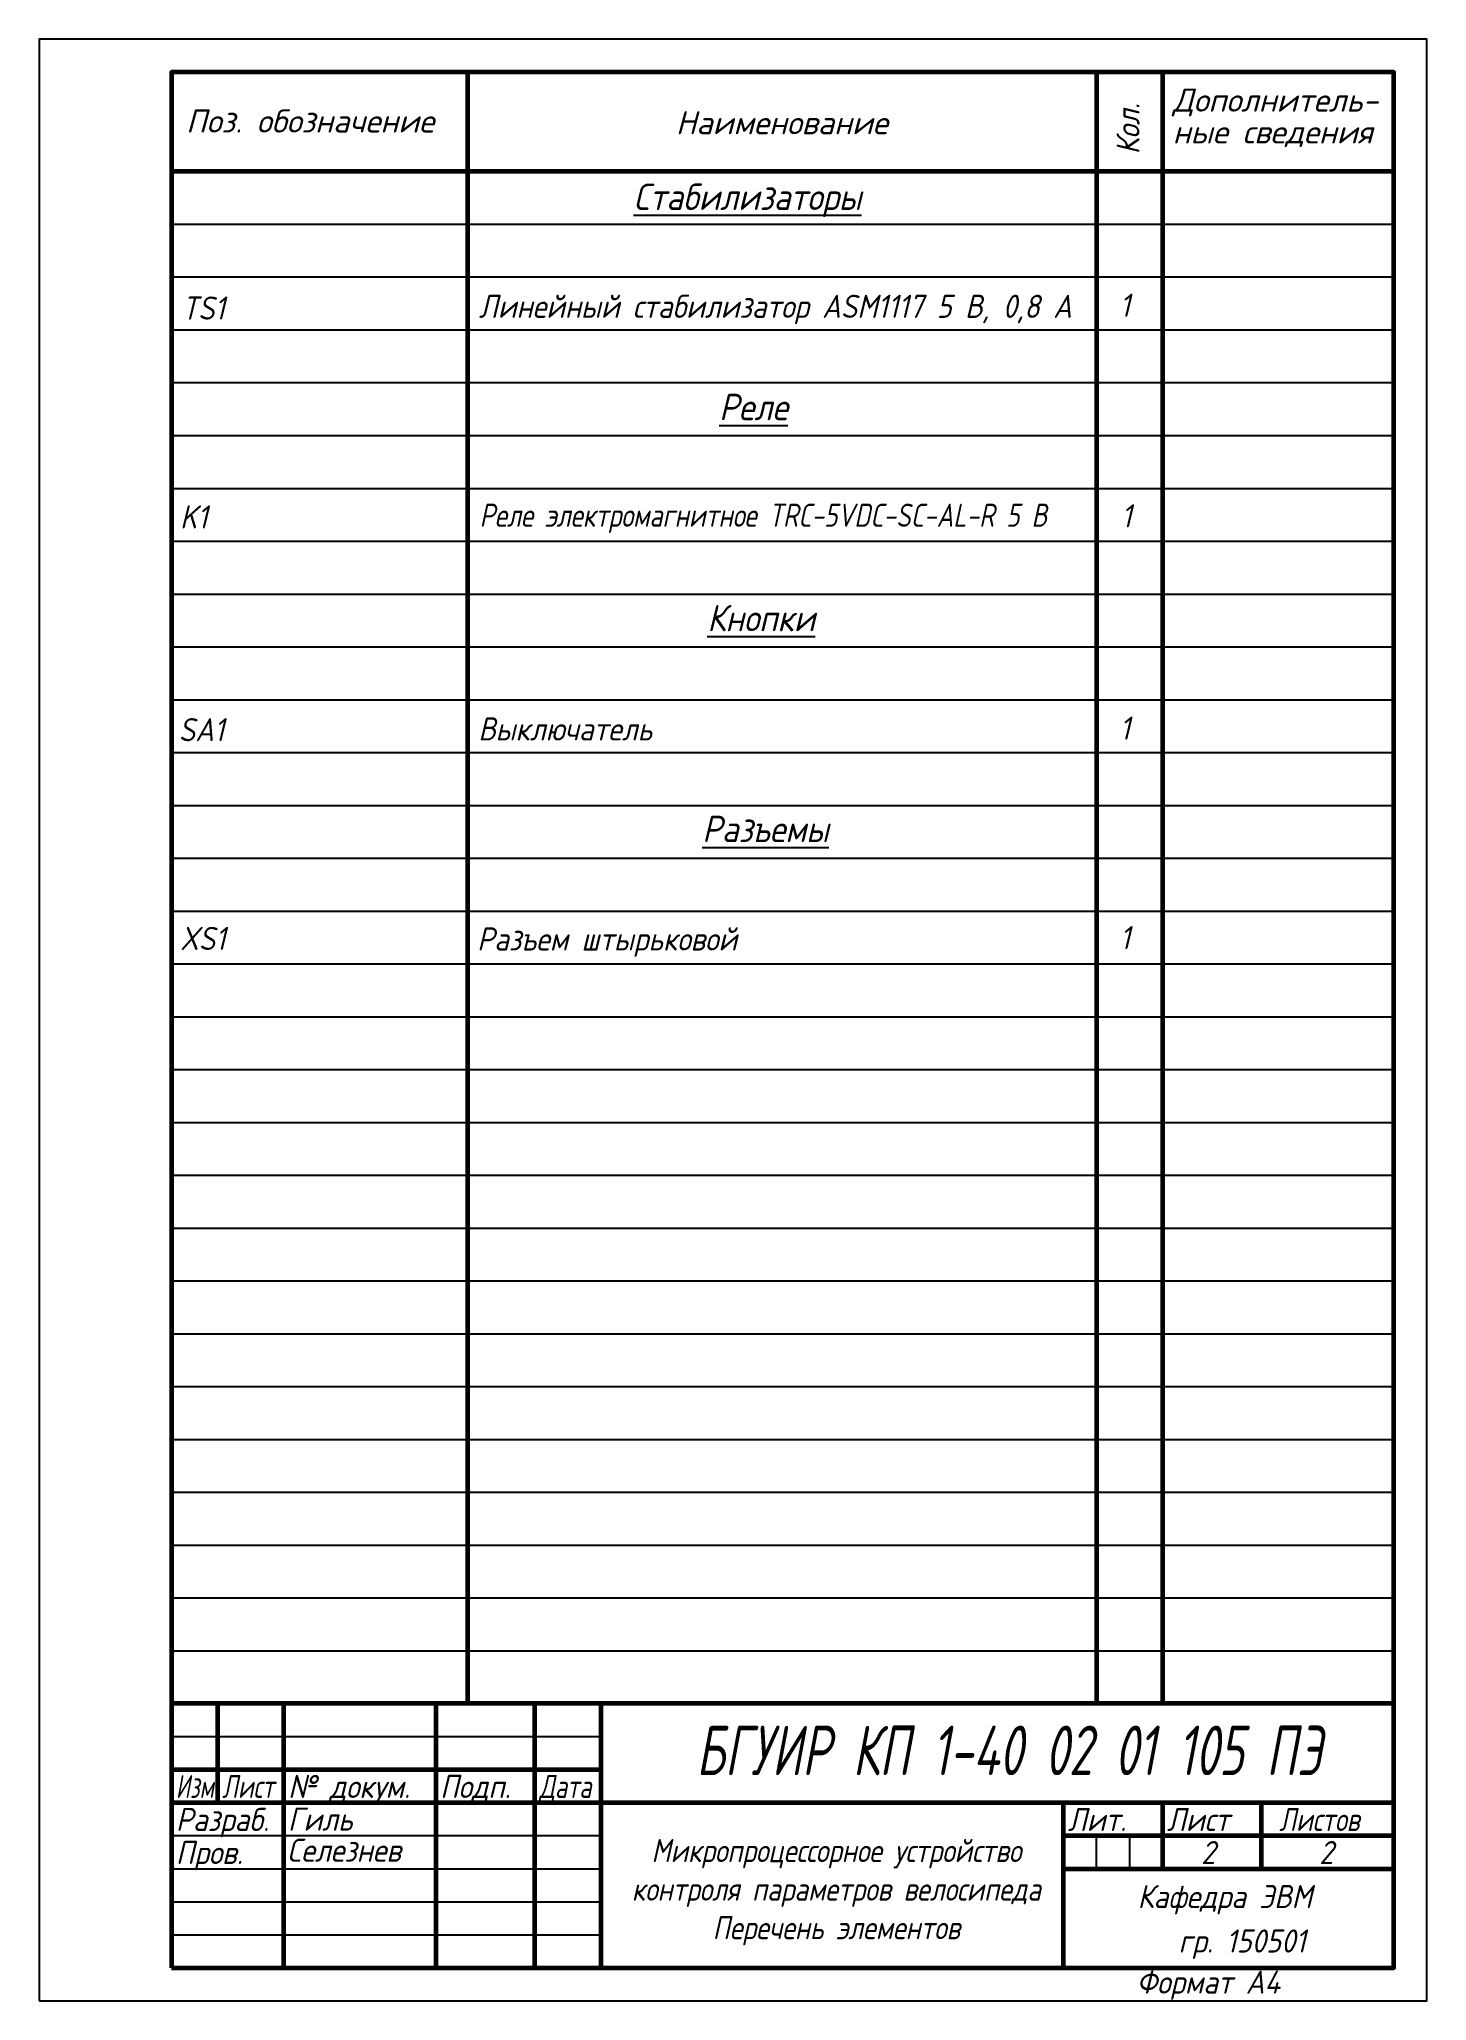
# Model space of a CAD drawing. Header units: millimetres. Extents: x 0 to 210, y 0 to 297.
import ezdxf

# ---------------------------------------------------------------- set-up
doc = ezdxf.new("R2010")
doc.units = ezdxf.units.MM
doc.header["$LTSCALE"] = 0.5
doc.styles.get("Standard").update_dxf_attribs({"font": 'isocpeui.ttf', "width": 0.9})

msp = doc.modelspace()

# ---------------------------------------------------------------- linework, layer by layer
at = {"color": 7, "linetype": 'Continuous'}
for p, q in [((20, 292), (20, 277)), ((40, 292), (110, 292)), ((173, 292), (183, 292)), ((20, 35), (85, 35)), ((20, 30), (85, 30)), ((155, 30), (155, 25)), ((20, 5), (205, 5))]:
    msp.add_line(p, q, dxfattribs=at)
at = {"color": 7, "linetype": 'Continuous', "lineweight": 60}
for p, q in [((64.8, 292), (64.8, 45)), ((160, 292), (160, 45)), ((170, 292), (170, 45)), ((20, 277), (205, 277)), ((205, 45), (20, 45)), ((27, 45), (27, 30)), ((37, 5), (37, 45)), ((60, 45), (60, 5)), ((75, 5), (75, 45)), ((85, 45), (85, 5)), ((20, 35), (85, 35)), ((20, 30), (85, 30)), ((85, 30), (205, 30)), ((155, 5), (155, 30)), ((170, 30), (170, 20)), ((185, 20), (185, 30)), ((155, 25), (205, 25)), ((155, 20), (205, 20)), ((155, 5), (205, 5))]:
    msp.add_line(p, q, dxfattribs=at)
at = {"color": 7, "linetype": 'Continuous', "lineweight": -3}
for p, q in [((20, 269), (205, 269)), ((20, 261), (205, 261)), ((20, 253), (205, 253)), ((20, 245), (205, 245)), ((20, 237), (205, 237)), ((20, 229), (205, 229)), ((20, 221), (205, 221)), ((20, 213), (205, 213)), ((20, 205), (205, 205)), ((20, 197), (205, 197)), ((20, 189), (205, 189)), ((20, 181), (205, 181)), ((20, 173), (205, 173)), ((20, 165), (205, 165)), ((20, 157), (205, 157)), ((20, 149), (205, 149)), ((20, 141), (205, 141)), ((20, 133), (205, 133)), ((20, 125), (205, 125)), ((20, 117), (205, 117)), ((20, 109), (205, 109)), ((20, 101), (205, 101)), ((20, 93), (205, 93)), ((20, 85), (205, 85)), ((20, 77), (205, 77)), ((20, 69), (205, 69)), ((20, 61), (205, 61)), ((20, 53), (205, 53)), ((20, 40), (85, 40)), ((20, 25), (85, 25)), ((160, 20), (160, 25)), ((165, 25), (165, 20)), ((20, 20), (85, 20)), ((20, 15), (85, 15)), ((20, 10), (85, 10))]:
    msp.add_line(p, q, dxfattribs=at)
msp.add_lwpolyline([(0, 0), (210, 0), (210, 297), (0, 297)], close=True, dxfattribs=at)
at = {"color": 7, "linetype": 'Continuous', "lineweight": 60}
msp.add_lwpolyline([(20, 5), (205, 5), (205, 292), (20, 292)], close=True, dxfattribs=at)

# ---------------------------------------------------------------- texts
at = {"color": 7, "linetype": 'Continuous'}
for s, p in [('Дополнитель-', (171.55, 286.03)), ('Поз. обозначение', (22.22, 282.87)), ('Наименование', (96.34, 282.61)), ('ные сведения', (171.55, 281.22))]:
    msp.add_text(s, height=3.5, dxfattribs=at).set_placement(p)
at = {"width": 0.9}
msp.add_text('Кол.', height=3.5, rotation=90, dxfattribs=at).set_placement((166.53, 279.55))
for s, height, width, p in [('1', 3.5, 0.9, (163.53, 254.97)), ('TS1', 3.5, 0.9, (21.56, 254.55)), ('Линейный стабилизатор ASM1117 5 В, 0,8 А', 3.5, 0.9, (66.53, 254.81)), ('K1', 3.5, 0.9, (21.31, 222.92)), ('Реле электромагнитное TRC-5VDC-SC-AL-R 5 В', 3.5, 0.8, (66.64, 223.18)), ('1', 3.5, 0.9, (163.77, 223.09)), ('SA1', 3.5, 0.9, (21.11, 190.71)), ('Выключатель', 3.5, 0.9, (66.44, 190.82)), ('1', 3.5, 0.9, (163.53, 190.95)), ('XS1', 3.5, 0.9, (21.3, 159.1)), ('Разъем штырьковой', 3.5, 0.9, (66.26, 159.02)), ('1', 3.5, 0.9, (163.55, 159.22)), ('БГУИР КП 1-40 02 01 105 ПЭ', 7.5, 0.7, (99.45, 34.16)), ('Гиль', 3.5, 0.9, (37.63, 25.75)), ('Селезнев', 3.5, 0.9, (37.53, 21.05)), ('2', 3.5, 0.9, (175.85, 20.69)), ('2', 3.5, 0.9, (193.72, 20.7)), ('Кафедра ЭВМ', 3.5, 0.9, (166.23, 14.03)), ('гр. 150501', 3.5, 0.9, (172.44, 7.3))]:
    msp.add_text(s, height=height, dxfattribs=dict(width=width)).set_placement(p)
at = {"color": 7, "linetype": 'Continuous'}
for s, width, p in [('Изм.', 0.7, (20.67, 30.7)), ('Лист', 0.75, (27.67, 30.7)), ('№ докум.', 0.9, (37.67, 30.7)), ('Подп.', 0.9, (60.67, 30.7)), ('Дата', 0.75, (75.67, 30.7)), ('Разраб.', 0.9, (20.67, 25.7)), ('Лит.', 0.9, (155.67, 25.7)), ('Лист', 0.9, (170.67, 25.7)), ('Листов', 0.8, (187.67, 25.7)), ('Пров.', 0.9, (20.67, 20.7)), ('Формат А4', 0.9, (166.07, 1.08))]:
    msp.add_text(s, height=3.5, dxfattribs=dict(at, width=width)).set_placement(p)
at = {"attachment_point": 1}
for s, insert, char_height, width in [('{\\LСтабилизаторы}', (89.96, 275.14), 4, 73.3224), ('{\\LРеле}', (102.89, 243.31), 4, 73.3224), ('{\\LКнопки}', (101.1, 211.36), 4, 73.3224), ('{\\LРазъемы}', (100.33, 179.43), 4, 73.3224), ('\\pxqc;{\\W0.84;Микропроцессорное устройство контроля параметров велосипеда\\PПеречень элементов}', (87.63, 24.49), 3.5, 66.0226)]:
    msp.add_mtext(s, dxfattribs=dict(at, insert=insert, char_height=char_height, width=width))

doc.saveas('drawing.dxf')
